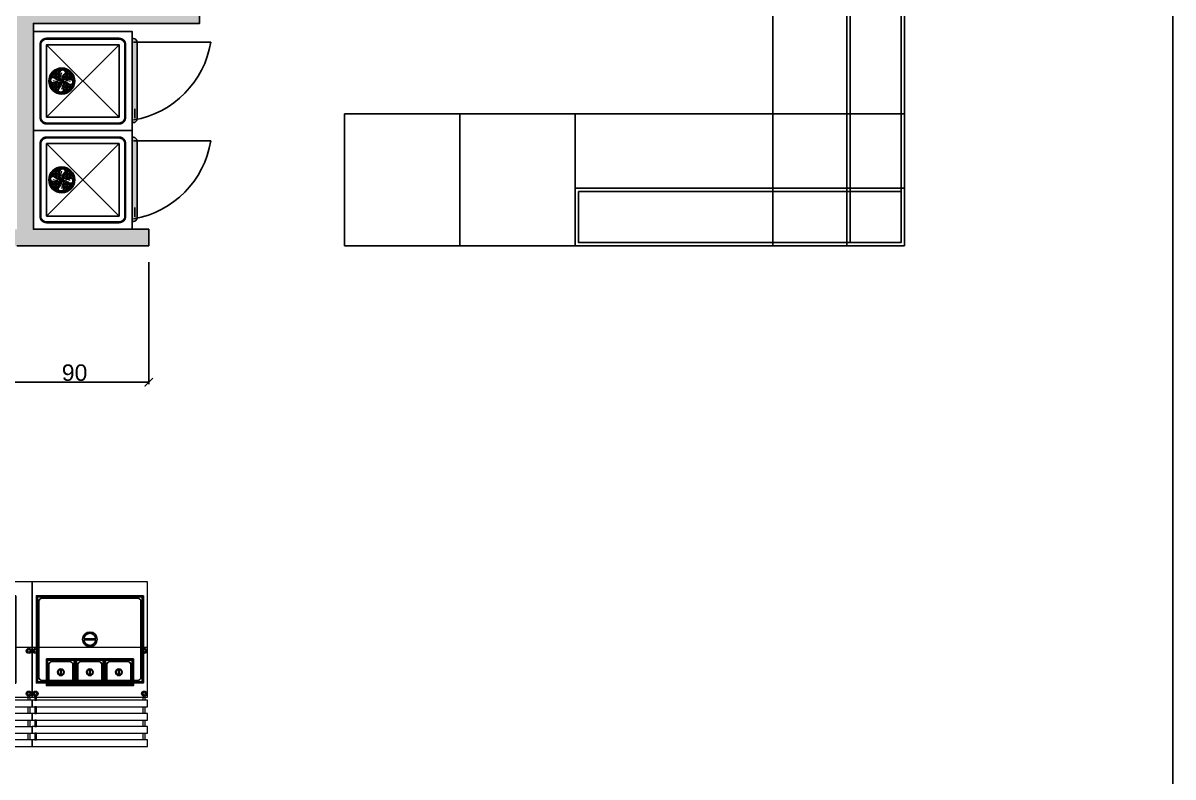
# Model space of a CAD drawing. Header units: millimetres. Extents: x -3164 to 12587, y -18082 to -16228.
# Drawn here: x 10758 to 11456, y -17206 to -16749 of the extents above; entities that cross this region are included whole.
import ezdxf

# ---------------------------------------------------------------- set-up
doc = ezdxf.new("R2010")
doc.units = ezdxf.units.MM
doc.layers.add('TEFRİŞ MUTFAK (L)', color=241, linetype='Continuous', lineweight=15)
doc.styles.get("Standard").update_dxf_attribs({"font": 'arial.ttf'})
doc.dimstyles.new('ISO-25', dxfattribs={"dimtxt": 10, "dimasz": 5, "dimexe": 1.25, "dimexo": 10, "dimtad": 1, "dimdec": 1, "dimtxsty": 'Standard', "dimblk": 'ARCHTICK', "dimcen": 2.5, "dimadec": 0, "dimazin": 0, "dimtfac": 1, "dimtdec": 1, "dimtmove": 0, "dimatfit": 3, "dimfxl": 1, "dimarcsym": 0})

# ---------------------------------------------------------------- blocks, each defined once
blk = doc.blocks.new('_ArchTick')
at = {"color": 0, "linetype": 'ByBlock', "const_width": 0.15}
blk.add_lwpolyline([(-0.5, -0.5), (0.5, 0.5)], dxfattribs=at)
blk = doc.blocks.new('*D132')
at = {"color": 0, "lineweight": -2, "transparency": 16777216}
for p, q in [((10744.33, -16893.85), (10744.33, -16967.9)), ((10834.33, -16893.85), (10834.33, -16967.9)), ((10744.33, -16966.65), (10834.33, -16966.65))]:
    blk.add_line(p, q, dxfattribs=at)
at = {"layer": 'Defpoints', "color": 0, "transparency": 16777216}
for p in [(10744.33, -16883.85), (10834.33, -16883.85), (10834.33, -16966.65)]:
    blk.add_point(p, dxfattribs=at)
at = {"color": 0, "lineweight": -2, "transparency": 16777216, "xscale": 5, "yscale": 5, "zscale": 5, "rotation": 180}
blk.add_blockref('_ArchTick', (10744.33, -16966.65), dxfattribs=at)
at = {"color": 0, "lineweight": -2, "transparency": 16777216, "xscale": 5, "yscale": 5, "zscale": 5}
blk.add_blockref('_ArchTick', (10834.33, -16966.65), dxfattribs=at)
at = {"color": 0, "transparency": 16777216, "insert": (10789.33, -16960.92), "char_height": 10, "attachment_point": 5}
blk.add_mtext('90', dxfattribs=at)
blk = doc.blocks.new('GHFH')
at = {"color": 7}
for p, q in [((1823.09, 2077.34), (1823.09, 2077.67)), ((1824.48, 2077.34), (1824.48, 2077.94)), ((1825.88, 2077.34), (1825.88, 2077.98)), ((1827.28, 2077.34), (1827.28, 2077.8)), ((1816.39, 2068.96), (1817.12, 2068.96)), ((1816.5, 2070.35), (1817.12, 2070.35)), ((1816.84, 2071.75), (1817.12, 2071.75)), ((1817.5, 2073.15), (1817.5, 2073.26)), ((1817.5, 2073.15), (1818.51, 2073.15)), ((1817.5, 2071.75), (1817.5, 2072.77)), ((1817.5, 2071.75), (1818.51, 2071.75)), ((1817.5, 2070.35), (1817.5, 2071.37)), ((1817.5, 2070.35), (1818.51, 2070.35)), ((1817.5, 2069.47), (1817.5, 2069.97)), ((1818.34, 2074.55), (1818.51, 2074.55)), ((1818.89, 2074.55), (1818.89, 2075.18)), ((1818.89, 2074.55), (1819.91, 2074.55)), ((1818.89, 2073.15), (1818.89, 2074.16)), ((1818.89, 2073.15), (1819.91, 2073.15)), ((1818.89, 2071.75), (1818.89, 2072.77)), ((1818.89, 2071.75), (1819.91, 2071.75)), ((1818.89, 2070.35), (1818.89, 2071.37)), ((1818.89, 2070.35), (1819.91, 2070.35)), ((1819.72, 2075.94), (1819.91, 2075.94)), ((1820.29, 2075.94), (1820.29, 2076.37)), ((1820.29, 2075.94), (1821.31, 2075.94)), ((1820.29, 2074.55), (1820.29, 2075.56)), ((1820.29, 2074.55), (1821.31, 2074.55)), ((1820.29, 2073.15), (1820.29, 2074.16)), ((1820.29, 2073.15), (1821.31, 2073.15)), ((1820.29, 2071.75), (1820.29, 2072.77)), ((1820.29, 2071.75), (1821.31, 2071.75)), ((1820.29, 2070.36), (1820.29, 2071.37)), ((1821.69, 2075.94), (1821.69, 2076.96)), ((1821.69, 2075.94), (1822.7, 2075.94)), ((1821.69, 2074.55), (1821.69, 2075.56)), ((1821.69, 2074.55), (1822.7, 2074.55)), ((1821.69, 2073.15), (1821.69, 2074.16)), ((1821.69, 2073.15), (1822.7, 2073.15)), ((1821.69, 2071.75), (1821.69, 2072.77)), ((1821.69, 2071.75), (1822.7, 2071.75)), ((1821.69, 2070.35), (1821.69, 2071.37)), ((1821.69, 2070.35), (1822.7, 2070.35)), ((1822.08, 2077.34), (1822.7, 2077.34)), ((1823.09, 2077.34), (1824.1, 2077.34)), ((1823.09, 2076.33), (1823.09, 2076.96)), ((1823.09, 2074.55), (1823.09, 2074.83)), ((1823.09, 2074.55), (1823.34, 2074.55)), ((1823.09, 2073.15), (1823.09, 2074.16)), ((1823.09, 2073.15), (1824.1, 2073.15)), ((1823.09, 2071.75), (1823.09, 2072.77)), ((1823.09, 2071.75), (1824.1, 2071.75)), ((1823.09, 2070.35), (1823.09, 2071.37)), ((1823.09, 2070.35), (1824.1, 2070.35)), ((1824.48, 2077.34), (1824.64, 2077.34)), ((1824.48, 2071.75), (1824.48, 2072.77)), ((1824.48, 2071.75), (1824.98, 2071.75)), ((1824.48, 2070.35), (1824.48, 2071.37)), ((1824.48, 2070.35), (1825, 2070.35)), ((1824.88, 2077.34), (1825.5, 2077.34)), ((1825.88, 2077.34), (1826.89, 2077.34)), ((1826.24, 2070.35), (1826.89, 2070.35)), ((1826.56, 2075.94), (1826.89, 2075.94)), ((1826.7, 2071.75), (1826.89, 2071.75)), ((1826.85, 2074.55), (1826.89, 2074.55)), ((1827.28, 2077.34), (1828.29, 2077.34)), ((1827.28, 2075.94), (1827.28, 2076.96)), ((1827.28, 2075.94), (1828.29, 2075.94)), ((1827.28, 2074.55), (1827.28, 2075.56)), ((1827.28, 2074.55), (1828.29, 2074.55)), ((1827.28, 2073.15), (1827.28, 2074.16)), ((1827.28, 2073.15), (1828.29, 2073.15)), ((1827.28, 2071.75), (1827.28, 2072.77)), ((1827.28, 2071.75), (1828.29, 2071.75)), ((1827.28, 2070.35), (1827.28, 2071.37)), ((1827.28, 2070.35), (1828.29, 2070.35)), ((1827.28, 2069.12), (1827.28, 2069.97)), ((1828.67, 2077.34), (1828.67, 2077.4)), ((1828.67, 2077.34), (1828.83, 2077.34)), ((1828.67, 2075.94), (1828.67, 2076.96)), ((1828.67, 2075.94), (1829.69, 2075.94)), ((1828.67, 2074.55), (1828.67, 2075.56)), ((1828.67, 2074.55), (1829.69, 2074.55)), ((1828.67, 2073.15), (1828.67, 2074.16)), ((1828.67, 2073.15), (1829.69, 2073.15)), ((1828.67, 2071.75), (1828.67, 2072.77)), ((1828.67, 2071.75), (1829.69, 2071.75)), ((1828.67, 2070.35), (1828.67, 2071.37)), ((1828.67, 2070.35), (1829.69, 2070.35)), ((1828.67, 2069.55), (1828.67, 2069.97)), ((1830.07, 2075.94), (1830.07, 2076.73)), ((1830.07, 2075.94), (1831.09, 2075.94)), ((1830.07, 2074.55), (1830.07, 2075.56)), ((1830.07, 2074.55), (1831.09, 2074.55)), ((1830.07, 2073.15), (1830.07, 2074.16)), ((1830.07, 2073.15), (1831.09, 2073.15)), ((1830.07, 2071.75), (1830.07, 2072.77)), ((1830.07, 2071.75), (1831.09, 2071.75)), ((1830.07, 2070.35), (1830.07, 2071.37)), ((1830.07, 2070.35), (1830.19, 2070.35)), ((1831.47, 2074.55), (1831.47, 2075.56)), ((1831.47, 2074.55), (1832.48, 2074.55)), ((1831.47, 2073.15), (1831.47, 2074.16)), ((1831.47, 2073.15), (1832.48, 2073.15)), ((1831.47, 2071.75), (1831.47, 2072.77)), ((1831.47, 2071.75), (1832.48, 2071.75)), ((1832.86, 2073.15), (1832.86, 2074.15)), ((1832.86, 2073.15), (1833.48, 2073.15)), ((1832.86, 2071.75), (1832.86, 2072.77)), ((1832.86, 2071.75), (1833.88, 2071.75)), ((1832.86, 2071.29), (1832.86, 2071.37)), ((1833.72, 2070.35), (1833.88, 2070.35)), ((1833.75, 2068.96), (1833.88, 2068.96)), ((1834.26, 2070.35), (1834.26, 2071.07)), ((1834.26, 2070.35), (1834.41, 2070.35)), ((1834.26, 2068.96), (1834.26, 2069.97)), ((1834.26, 2068.96), (1834.52, 2068.96)), ((1816.49, 2067.56), (1817.12, 2067.56)), ((1816.82, 2066.16), (1817.12, 2066.16)), ((1817.5, 2066.16), (1817.5, 2066.99)), ((1817.5, 2066.16), (1818.51, 2066.16)), ((1817.5, 2064.77), (1817.5, 2065.78)), ((1817.5, 2064.77), (1818.51, 2064.77)), ((1818.29, 2063.37), (1818.51, 2063.37)), ((1818.89, 2066.16), (1818.89, 2066.34)), ((1818.89, 2066.16), (1819.91, 2066.16)), ((1818.89, 2064.77), (1818.89, 2065.78)), ((1818.89, 2064.77), (1819.91, 2064.77)), ((1818.89, 2063.37), (1818.89, 2064.39)), ((1818.89, 2063.37), (1819.91, 2063.37)), ((1818.89, 2062.67), (1818.89, 2062.99)), ((1819.64, 2061.97), (1819.91, 2061.97)), ((1820.29, 2066.16), (1820.29, 2067.18)), ((1820.29, 2066.16), (1821.31, 2066.16)), ((1820.29, 2064.77), (1820.29, 2065.78)), ((1820.29, 2064.77), (1821.31, 2064.77)), ((1820.29, 2063.37), (1820.29, 2064.39)), ((1820.29, 2063.37), (1821.31, 2063.37)), ((1820.29, 2061.97), (1820.29, 2062.99)), ((1820.29, 2061.97), (1821.31, 2061.97)), ((1820.29, 2061.48), (1820.29, 2061.59)), ((1820.82, 2067.56), (1821.31, 2067.56)), ((1821.69, 2067.56), (1821.69, 2068.05)), ((1821.69, 2067.56), (1822.7, 2067.56)), ((1821.69, 2066.16), (1821.69, 2067.18)), ((1821.69, 2066.16), (1822.7, 2066.16)), ((1821.69, 2064.77), (1821.69, 2065.78)), ((1821.69, 2064.77), (1822.7, 2064.77)), ((1821.69, 2063.37), (1821.69, 2064.39)), ((1821.69, 2063.37), (1822.7, 2063.37)), ((1821.69, 2061.97), (1821.69, 2062.99)), ((1821.69, 2061.97), (1822.7, 2061.97)), ((1821.69, 2060.68), (1821.69, 2061.59)), ((1821.93, 2060.57), (1822.7, 2060.57)), ((1823.09, 2067.56), (1823.09, 2068.58)), ((1823.09, 2067.56), (1824.1, 2067.56)), ((1823.09, 2066.16), (1823.09, 2067.18)), ((1823.09, 2066.16), (1824.1, 2066.16)), ((1823.09, 2064.77), (1823.09, 2065.78)), ((1823.09, 2064.77), (1824.02, 2064.77)), ((1823.09, 2063.37), (1823.09, 2064.39)), ((1823.09, 2063.37), (1824.05, 2063.37)), ((1823.09, 2061.97), (1823.09, 2062.99)), ((1823.09, 2061.97), (1824.1, 2061.97)), ((1823.09, 2060.57), (1823.09, 2061.59)), ((1823.09, 2060.57), (1824.1, 2060.57)), ((1823.09, 2060.18), (1823.09, 2060.19)), ((1824.48, 2067.56), (1824.48, 2067.78)), ((1824.48, 2067.56), (1824.69, 2067.56)), ((1824.48, 2067.03), (1824.48, 2067.18)), ((1824.48, 2060.57), (1824.48, 2061.51)), ((1824.48, 2060.57), (1825.5, 2060.57)), ((1824.48, 2059.91), (1824.48, 2060.19)), ((1825.88, 2066.26), (1825.88, 2067.18)), ((1825.88, 2059.87), (1825.88, 2060.19)), ((1825.91, 2066.16), (1826.89, 2066.16)), ((1826.08, 2067.56), (1826.89, 2067.56)), ((1826.53, 2064.77), (1826.89, 2064.77)), ((1826.65, 2060.57), (1826.89, 2060.57)), ((1827.28, 2067.56), (1827.28, 2067.98)), ((1827.28, 2067.56), (1828.29, 2067.56)), ((1827.28, 2066.16), (1827.28, 2067.18)), ((1827.28, 2066.16), (1828.29, 2066.16)), ((1827.28, 2064.77), (1827.28, 2065.78)), ((1827.28, 2064.77), (1828.29, 2064.77)), ((1827.28, 2063.65), (1827.28, 2064.39)), ((1827.28, 2060.57), (1827.28, 2060.88)), ((1827.28, 2060.57), (1828.29, 2060.57)), ((1827.28, 2060.05), (1827.28, 2060.19)), ((1827.51, 2063.37), (1828.29, 2063.37)), ((1827.99, 2061.97), (1828.29, 2061.97)), ((1828.67, 2067.56), (1828.67, 2067.6)), ((1828.67, 2067.56), (1828.92, 2067.56)), ((1828.67, 2066.16), (1828.67, 2067.18)), ((1828.67, 2066.16), (1829.69, 2066.16)), ((1828.67, 2064.77), (1828.67, 2065.78)), ((1828.67, 2064.77), (1829.69, 2064.77)), ((1828.67, 2063.37), (1828.67, 2064.39)), ((1828.67, 2063.37), (1829.69, 2063.37)), ((1828.67, 2061.97), (1828.67, 2062.99)), ((1828.67, 2061.97), (1829.69, 2061.97)), ((1828.67, 2060.57), (1828.67, 2061.59)), ((1828.67, 2060.57), (1828.98, 2060.57)), ((1830.07, 2066.16), (1830.07, 2067.18)), ((1830.07, 2066.16), (1831.09, 2066.16)), ((1830.07, 2064.77), (1830.07, 2065.78)), ((1830.07, 2064.77), (1831.09, 2064.77)), ((1830.07, 2063.37), (1830.07, 2064.39)), ((1830.07, 2063.37), (1831.09, 2063.37)), ((1830.07, 2061.97), (1830.07, 2062.99)), ((1830.07, 2061.97), (1831.09, 2061.97)), ((1830.07, 2061.12), (1830.07, 2061.59)), ((1831.47, 2067.56), (1831.47, 2067.59)), ((1831.47, 2067.56), (1832.48, 2067.56)), ((1831.47, 2066.16), (1831.47, 2067.18)), ((1831.47, 2066.16), (1832.48, 2066.16)), ((1831.47, 2064.77), (1831.47, 2065.78)), ((1831.47, 2064.77), (1832.48, 2064.77)), ((1831.47, 2063.37), (1831.47, 2064.39)), ((1831.47, 2063.37), (1832.48, 2063.37)), ((1831.47, 2062.14), (1831.47, 2062.99)), ((1832.86, 2067.56), (1832.86, 2067.95)), ((1832.86, 2067.56), (1833.88, 2067.56)), ((1832.86, 2066.16), (1832.86, 2067.18)), ((1832.86, 2066.16), (1833.88, 2066.16)), ((1832.86, 2064.77), (1832.86, 2065.78)), ((1832.86, 2064.77), (1833.51, 2064.77)), ((1832.86, 2063.7), (1832.86, 2064.39)), ((1834.26, 2067.56), (1834.26, 2068.58)), ((1834.26, 2067.56), (1834.42, 2067.56)), ((1834.26, 2066.78), (1834.26, 2067.18))]:
    blk.add_line(p, q, dxfattribs=at)
for radius in [9.85, 9.06, 0.996, 0.431]:
    blk.add_circle((1825.46, 2068.92), radius, dxfattribs=at)
for start, end in [(184.97524, 240.61958), (94.97524, 150.61958), (4.97524, 60.61958), (274.97524, 330.61958)]:
    blk.add_arc((1825.46, 2068.92), 1.5, start, end, dxfattribs=at)
at = {"layer": 'TEFRİŞ MUTFAK (L)', "color": 7}
for centre, radius, start, end in [((1818.93, 2068.23), 1.89, 118.20844, 284.1396), ((1820.8, 2062.18), 8.2, 62.335, 109.69418), ((1821.73, 2062.58), 6.8, 82.47773, 114.279), ((1825.44, 2060.42), 8.51, 96.62866, 135.35929), ((1824.76, 2075.45), 1.89, 28.20844, 194.1396), ((1816.95, 2068.94), 8.51, 6.62866, 45.35929), ((1819.11, 2072.65), 6.8, 352.47773, 24.279), ((1818.71, 2073.58), 8.2, 332.335, 19.69418), ((1825.47, 2077.43), 8.51, 276.62866, 315.35929), ((1829.18, 2075.27), 6.8, 262.47773, 294.279), ((1831.98, 2069.62), 1.89, 298.20844, 104.1396), ((1832.2, 2064.27), 8.2, 152.335, 199.69418), ((1826.15, 2062.4), 1.89, 208.20844, 14.1396), ((1831.8, 2065.2), 6.8, 172.47773, 204.279), ((1833.96, 2068.91), 8.51, 186.62866, 225.35929), ((1830.11, 2075.67), 8.2, 242.335, 289.69418)]:
    blk.add_arc(centre, radius, start, end, dxfattribs=at)
blk = doc.blocks.new('dgdgfg')
at = {"color": 7}
for p, q in [((1922.58, 2455.64), (1922.48, 2455.27)), ((1923.74, 2456.11), (1929.41, 2456.11))]:
    blk.add_line(p, q, dxfattribs=at)
for points in [[(1916.21, 2454.6), (1916.21, 2454.6), (1916.21, 2394.6), (1916.21, 2394.6)], [(1916.21, 2454.6), (1976.21, 2454.6), (1976.21, 2394.6), (1916.21, 2394.6)], [(1924.21, 2402.6), (1924.21, 2446.6), (1968.21, 2446.6), (1968.21, 2402.6), (1924.21, 2402.6), (1968.21, 2446.6), (1968.21, 2402.6), (1924.21, 2446.6)]]:
    blk.add_lwpolyline(points, dxfattribs=at)
for points in [[(1921.06, 2454.6), (1972.16, 2454.6), (1972.06, 2455.3, 0.414214), (1969.86, 2457.5), (1923.16, 2457.5, 0.414214), (1920.96, 2455.3)], [(1924.21, 2450.6), (1968.21, 2450.6, -0.414214), (1972.21, 2446.6), (1972.21, 2402.6, -0.414214), (1968.21, 2398.6), (1924.21, 2398.6, -0.414214), (1920.21, 2402.6), (1920.21, 2446.6, -0.414214)], [(1924.21, 2450.1), (1968.21, 2450.1, -0.414214), (1971.71, 2446.6), (1971.71, 2402.6, -0.414214), (1968.21, 2399.1), (1924.21, 2399.1, -0.414214), (1920.71, 2402.6), (1920.71, 2446.6, -0.414214)]]:
    blk.add_lwpolyline(points, format="xyb", close=True, dxfattribs=at)
at = {"color": 7, "xscale": 0.8, "yscale": 0.8, "zscale": 0.8}
blk.add_blockref('GHFH', (485.85, 756.65), dxfattribs=at)
blk = doc.blocks.new('336')
h = blk.add_hatch(color=4)
h.dxf.hatch_style = 1
h.paths.add_polyline_path([(1218.61, -3325.55), (1218.71, -3326.25, 0.414214), (1220.91, -3328.45), (1267.61, -3328.45, 0.414214), (1269.81, -3326.25), (1269.71, -3325.55)])
at = {"color": 140, "rotation": 180}
blk.add_blockref('dgdgfg', (3190.77, -870.95), dxfattribs=at)
blk = doc.blocks.new('ewrewewrewrewwr')
at = {"color": 7}
blk.add_lwpolyline([(1220.91, -3326.25), (1220.91, -3373.25)], dxfattribs=at)
blk.add_arc((1211.68, -3316.61), 57.39, 279.25144, 349.9758, dxfattribs=at)
blk.add_blockref('336', (0, 0), dxfattribs=at)
blk = doc.blocks.new('DEPO TİP BUZDOLABI 60x60')
at = {"color": 7}
blk.add_blockref('ewrewewrewrewwr', (-1214.55, 3325.55), dxfattribs=at)
blk = doc.blocks.new('RTGRRY')
at = {"color": 7}
for points in [[(554.23, -1624.7), (554.23, -1689.7), (607.23, -1689.7), (607.23, -1624.7)], [(554.73, -1625.2), (554.73, -1689.2), (606.73, -1689.2), (606.73, -1625.2)], [(554.98, -1625.45), (554.98, -1688.95), (606.48, -1688.95), (606.48, -1625.45)]]:
    blk.add_lwpolyline(points, close=True, dxfattribs=at)
blk.add_lwpolyline([(555.73, -1628.2), (555.73, -1686.2, 0.414214), (557.73, -1688.2), (603.73, -1688.2, 0.414214), (605.73, -1686.2), (605.73, -1628.2, 0.414214), (603.73, -1626.2), (557.73, -1626.2, 0.414214)], format="xyb", close=True, dxfattribs=at)
for points in [[(580.36, -1653.54), (580.36, -1660.85)], [(581.1, -1660.85), (581.1, -1653.54)]]:
    blk.add_lwpolyline(points, dxfattribs=at)
blk.add_circle((580.73, -1657.2), 4.41, dxfattribs=at)
for start, end in [(95.73917, 264.26083), (275.73917, 84.26083)]:
    blk.add_arc((580.73, -1657.2), 3.67, start, end, dxfattribs=at)
blk = doc.blocks.new('REFERFGREGF')
at = {"color": 7}
for points in [[(847.13, -1673.5), (847.13, -1689.7), (864.73, -1689.7), (864.73, -1673.5)], [(847.63, -1674), (847.63, -1689.2), (864.23, -1689.2), (864.23, -1674)], [(847.88, -1674.25), (847.88, -1688.95), (863.98, -1688.95), (863.98, -1674.25)]]:
    blk.add_lwpolyline(points, close=True, dxfattribs=at)
for points in [[(847.13, -1689.7), (847.13, -1673.5)], [(855.76, -1679.92), (855.76, -1683.27)], [(856.1, -1683.27), (856.1, -1679.92)]]:
    blk.add_lwpolyline(points, dxfattribs=at)
blk.add_lwpolyline([(848.63, -1677), (848.63, -1686.2, 0.414214), (850.63, -1688.2), (861.23, -1688.2, 0.414214), (863.23, -1686.2), (863.23, -1677, 0.414214), (861.23, -1675), (850.63, -1675, 0.414214)], format="xyb", close=True, dxfattribs=at)
blk.add_circle((855.93, -1681.6), 2.02, dxfattribs=at)
for start, end in [(95.73917, 264.26083), (275.73917, 84.26083)]:
    blk.add_arc((855.93, -1681.6), 1.69, start, end, dxfattribs=at)
blk = doc.blocks.new('JH56J56')
at = {"color": 7, "lineweight": 0}
for points in [[(3293.35, -6752.6), (3363.35, -6752.6), (3363.35, -6682.6), (3293.35, -6682.6)], [(3293.35, -6752.6), (3363.35, -6752.6), (3363.35, -6722.6), (3293.35, -6722.6)], [(3294.89, -6754.6), (3295.89, -6754.6), (3295.89, -6752.6), (3294.89, -6752.6)], [(3361.8, -6754.6), (3360.8, -6754.6), (3360.8, -6752.6), (3361.8, -6752.6)], [(3293.35, -6758.6), (3363.35, -6758.6), (3363.35, -6754.6), (3293.35, -6754.6)], [(3294.89, -6762.6), (3295.89, -6762.6), (3295.89, -6758.6), (3294.89, -6758.6)], [(3361.8, -6762.6), (3360.8, -6762.6), (3360.8, -6758.6), (3361.8, -6758.6)], [(3293.35, -6766.6), (3363.35, -6766.6), (3363.35, -6762.6), (3293.35, -6762.6)], [(3294.89, -6770.6), (3295.89, -6770.6), (3295.89, -6766.6), (3294.89, -6766.6)], [(3361.8, -6770.6), (3360.8, -6770.6), (3360.8, -6766.6), (3361.8, -6766.6)], [(3293.35, -6774.6), (3363.35, -6774.6), (3363.35, -6770.6), (3293.35, -6770.6)], [(3293.35, -6782.6), (3363.35, -6782.6), (3363.35, -6778.6), (3293.35, -6778.6)], [(3294.89, -6778.6), (3295.89, -6778.6), (3295.89, -6774.6), (3294.89, -6774.6)], [(3361.8, -6778.6), (3360.8, -6778.6), (3360.8, -6774.6), (3361.8, -6774.6)]]:
    blk.add_lwpolyline(points, close=True, dxfattribs=at)
for centre, radius in [((3295.35, -6724.6), 1.6), ((3295.35, -6724.6), 1.37), ((3295.35, -6724.6), 1.3), ((3295.35, -6724.6), 0.808), ((3361.35, -6724.6), 1.6), ((3361.35, -6724.6), 1.37), ((3361.35, -6724.6), 1.3), ((3361.35, -6724.6), 0.808), ((3295.35, -6750.6), 1.6), ((3295.35, -6750.6), 1.37), ((3295.35, -6750.6), 1.3), ((3295.35, -6750.6), 0.808), ((3361.35, -6750.6), 1.6), ((3361.35, -6750.6), 1.37), ((3361.35, -6750.6), 1.3), ((3361.35, -6750.6), 0.808)]:
    blk.add_circle(centre, radius, dxfattribs=at)
at = {"color": 7, "rotation": 270}
blk.add_blockref('RTGRRY', (4985.55, -6136.87), dxfattribs=at)
at = {"color": 7}
for p in [(2454.82, -5056.01), (2472.42, -5056.01), (2490.02, -5056.01)]:
    blk.add_blockref('REFERFGREGF', p, dxfattribs=at)
blk = doc.blocks.new('TRRY')
at = {"color": 7}
for points in [[(656.61, -1636.7), (624.11, -1636.7), (624.11, -1689.7), (656.61, -1689.7)], [(656.11, -1637.2), (624.61, -1637.2), (624.61, -1689.2), (656.11, -1689.2)], [(655.86, -1637.45), (624.86, -1637.45), (624.86, -1688.95), (655.86, -1688.95)]]:
    blk.add_lwpolyline(points, close=True, dxfattribs=at)
blk.add_lwpolyline([(653.11, -1638.2), (627.61, -1638.2, 0.414214), (625.61, -1640.2), (625.61, -1686.2, 0.414214), (627.61, -1688.2), (653.11, -1688.2, 0.414214), (655.11, -1686.2), (655.11, -1640.2, 0.414214)], format="xyb", close=True, dxfattribs=at)
for points in [[(640.11, -1660.71), (640.11, -1665.68)], [(640.61, -1665.68), (640.61, -1660.71)]]:
    blk.add_lwpolyline(points, dxfattribs=at)
blk.add_circle((640.36, -1663.2), 3, dxfattribs=at)
for start, end in [(95.73917, 264.26083), (275.73917, 84.26083)]:
    blk.add_arc((640.36, -1663.2), 2.5, start, end, dxfattribs=at)
blk = doc.blocks.new('ghggfhh')
at = {"color": 7}
blk.add_lwpolyline([(1188.71, 1333.35), (1193.71, 1333.35), (1193.71, 1333.87), (1188.71, 1333.87)], close=True, dxfattribs=at)
blk.add_lwpolyline([(1188.71, 1333), (1189.21, 1332.53), (1189.21, 1332.51, 0.414214), (1190.21, 1331.51), (1192.21, 1331.51, 0.414214), (1193.21, 1332.51), (1193.21, 1332.53), (1193.71, 1333)], format="xyb", dxfattribs=at)
for points in [[(1188.71, 1333), (1190.71, 1333)], [(1189.35, 1332.74), (1193.07, 1332.74)], [(1189.46, 1332.51), (1192.96, 1332.51)], [(1189.5, 1332.27), (1192.92, 1332.27)], [(1189.62, 1332.04), (1192.79, 1332.04)], [(1189.97, 1331.8), (1192.45, 1331.8)], [(1190.71, 1333.35), (1190.71, 1333)], [(1191.71, 1333.35), (1191.71, 1333)], [(1191.71, 1333), (1193.71, 1333)]]:
    blk.add_lwpolyline(points, dxfattribs=at)
blk = doc.blocks.new('ÇŞPOŞPO')
at = {"color": 7, "lineweight": 0}
for points in [[(3235.77, -6321.24), (3395.77, -6321.24), (3395.77, -6251.24), (3235.77, -6251.24)], [(3247.23, -6251.24), (3249.19, -6251.24), (3249.19, -6250.82), (3247.23, -6250.82)], [(3235.77, -6321.24), (3395.77, -6321.24), (3395.77, -6291.24), (3235.77, -6291.24)], [(3235.77, -6327.24), (3395.77, -6327.24), (3395.77, -6323.24), (3235.77, -6323.24)], [(3237.32, -6323.24), (3238.32, -6323.24), (3238.32, -6321.24), (3237.32, -6321.24)], [(3394.23, -6323.24), (3393.23, -6323.24), (3393.23, -6321.24), (3394.23, -6321.24)], [(3235.77, -6335.24), (3395.77, -6335.24), (3395.77, -6331.24), (3235.77, -6331.24)], [(3237.32, -6331.24), (3238.32, -6331.24), (3238.32, -6327.24), (3237.32, -6327.24)], [(3394.23, -6331.24), (3393.23, -6331.24), (3393.23, -6327.24), (3394.23, -6327.24)], [(3235.77, -6343.24), (3395.77, -6343.24), (3395.77, -6339.24), (3235.77, -6339.24)], [(3237.32, -6339.24), (3238.32, -6339.24), (3238.32, -6335.24), (3237.32, -6335.24)], [(3394.23, -6339.24), (3393.23, -6339.24), (3393.23, -6335.24), (3394.23, -6335.24)], [(3235.77, -6351.24), (3395.77, -6351.24), (3395.77, -6347.24), (3235.77, -6347.24)], [(3237.32, -6347.24), (3238.32, -6347.24), (3238.32, -6343.24), (3237.32, -6343.24)], [(3394.23, -6347.24), (3393.23, -6347.24), (3393.23, -6343.24), (3394.23, -6343.24)]]:
    blk.add_lwpolyline(points, close=True, dxfattribs=at)
for centre, radius in [((3237.77, -6293.24), 1.6), ((3393.77, -6293.24), 1.6), ((3237.77, -6293.24), 1.37), ((3237.77, -6293.24), 1.3), ((3237.77, -6293.24), 0.808), ((3393.77, -6293.24), 1.37), ((3393.77, -6293.24), 1.3), ((3393.77, -6293.24), 0.808), ((3237.77, -6319.24), 1.6), ((3237.77, -6319.24), 1.37), ((3237.77, -6319.24), 1.3), ((3237.77, -6319.24), 0.808), ((3393.77, -6319.24), 1.6), ((3393.77, -6319.24), 1.37), ((3393.77, -6319.24), 1.3), ((3393.77, -6319.24), 0.808)]:
    blk.add_circle(centre, radius, dxfattribs=at)
blk.add_arc((3248.21, -6251.13), 0.871, 21.09157, 158.90843, dxfattribs=at)
at = {"color": 1}
for points in [[(3260.21, -6255.84), (3254.44, -6258.93), (3247.91, -6255.78), (3241.12, -6258.63)], [(3260.21, -6257.5), (3254.44, -6260.6), (3247.91, -6257.44), (3241.12, -6260.29)], [(3260.21, -6259.34), (3254.44, -6262.43), (3247.91, -6259.28), (3241.12, -6262.13)], [(3260.21, -6262.84), (3254.44, -6265.93), (3247.91, -6262.78), (3241.12, -6265.63)], [(3260.25, -6261.11), (3254.48, -6264.2), (3247.95, -6261.04), (3241.16, -6263.89)]]:
    blk.add_spline(points, degree=3, dxfattribs=at)
at = {"color": 7, "rotation": 180}
blk.add_blockref('ghggfhh', (4444.53, -4917.36), dxfattribs=at)
at = {"color": 7}
for p in [(2621.66, -4623.04), (2664.16, -4623.04), (2696.66, -4623.04), (2729.16, -4623.04)]:
    blk.add_blockref('TRRY', p, dxfattribs=at)

msp = doc.modelspace()

# ---------------------------------------------------------------- hatches: boundary and pattern name
h = msp.add_hatch(color=256)
h.dxf.hatch_style = 1
h.paths.add_polyline_path([(10754.33, -16873.85), (10744.33, -16873.85), (10744.33, -16883.85), (10754.33, -16883.85), (10764.33, -16883.85), (10834.33, -16883.85), (10834.33, -16873.85), (10764.33, -16873.85), (10764.33, -16748.85), (10865.26, -16748.85), (10865.26, -16699.21), (10855.26, -16699.21), (10855.26, -16738.85), (10764.33, -16738.85), (10764.33, -16547.11), (10754.33, -16547.16)])
h.paths.add_polyline_path([(10579.95, -16883.85), (10644.33, -16883.85), (10644.33, -16873.85), (10579.95, -16873.85)])
h.paths.add_polyline_path([(10502.26, -16688.21), (10516.26, -16688.21), (10516.26, -16548.17), (10502.26, -16548.23)])
h.paths.add_polyline_path([(10144.33, -16933.85), (10069.33, -16933.85), (10069.33, -16943.85), (10154.33, -16943.85), (10154.33, -16883.85), (10279.95, -16883.85), (10279.95, -16873.85), (10154.33, -16873.85), (10154.33, -16549.7), (10144.33, -16549.75)])
h.paths.add_polyline_path([(9957.33, -16976.69), (9957.33, -17051.82), (9967.33, -17051.82), (9967.33, -16969), (9974.01, -16943.85), (9979.01, -16943.85), (9979.01, -16933.85), (9966.32, -16933.85), (9957.66, -16966.43), (9753.59, -16912.18), (9751.02, -16921.85)])
h.paths.add_polyline_path([(9880.84, -17266), (9827.63, -17476.29), (9837.33, -17478.75), (9877.42, -17320.28), (9903.6, -17326.9), (9906.05, -17317.21), (9879.88, -17310.59), (9890.54, -17268.46), (9917.52, -17161.82), (9967.33, -17161.82), (9967.33, -17151.82), (9967.33, -17141.82), (9957.33, -17141.82), (9957.33, -17151.82), (9909.74, -17151.82)])
h.paths.add_polyline_path([(10075.19, -17370.32), (10036.31, -17523.98), (10037.21, -17523.98), (10037.21, -17534.98), (10033.53, -17534.98), (10027.35, -17559.39), (10037.04, -17561.85), (10087.34, -17363.08), (10061.16, -17356.46), (10058.71, -17366.15)])
h.paths.add_polyline_path([(9722.36, -17460.21), (9724.81, -17450.51), (9623.77, -17425.22), (9621.32, -17434.92)])
h.paths.add_polyline_path([(9799.97, -17479.63), (9809.67, -17482.06), (9812.12, -17472.37), (9802.42, -17469.94)])

# ---------------------------------------------------------------- linework, layer by layer
for p, q in [((10764.33, -16873.85), (10764.33, -16748.85)), ((11023.26, -16883.85), (11023.26, -16803.85)), ((10754.33, -16883.85), (10764.33, -16883.85)), ((11104.33, -16883.85), (11124.33, -16883.85))]:
    msp.add_line(p, q)
msp.add_lwpolyline([(9415.9, -17483.09), (11456.31, -17483.09), (11456.31, -16228.06), (9415.9, -16228.06)], close=True)
for points in [[(10764.33, -16873.85), (10764.33, -16748.85), (10865.26, -16748.85), (10865.26, -16699.21)], [(10764.33, -16883.85), (10834.33, -16883.85), (10834.33, -16873.85), (10764.33, -16873.85)]]:
    msp.add_lwpolyline(points)
at = {"color": 4}
for points in [[(11293.26, -16883.85), (11293.26, -16703.23), (11213.26, -16703.23), (11213.26, -16883.85)], [(11258.26, -16883.85), (11258.26, -16703.23), (11293.26, -16703.23), (11293.26, -16883.85)], [(11260.26, -16881.85), (11260.26, -16705.23), (11291.26, -16705.23), (11291.26, -16881.85)], [(11093.26, -16883.85), (11293.26, -16883.85), (11293.26, -16803.85), (11093.26, -16803.85)], [(11093.26, -16848.85), (11293.26, -16848.85), (11293.26, -16883.85), (11093.26, -16883.85)], [(11095.26, -16850.85), (11291.26, -16850.85), (11291.26, -16881.85), (11095.26, -16881.85)]]:
    msp.add_lwpolyline(points, close=True, dxfattribs=at)
at = {"color": 7}
msp.add_lwpolyline([(10953.26, -16883.85), (11093.26, -16883.85), (11093.26, -16803.85), (10953.26, -16803.85)], close=True, dxfattribs=at)

# ---------------------------------------------------------------- block references
at = {"xscale": -1, "rotation": 90}
for p in [(10824.33, -16753.85), (10824.33, -16813.85)]:
    msp.add_blockref('DEPO TİP BUZDOLABI 60x60', p, dxfattribs=at)
at = {"color": 7, "lineweight": 0}
for name, p in [('ÇŞPOŞPO', (7367.84, -10836.5)), ('JH56J56', (7470.27, -10405.13))]:
    msp.add_blockref(name, p, dxfattribs=at)

# ---------------------------------------------------------------- dimensions: what is measured, and where the dimension line sits
dim = msp.add_linear_dim(base=(10834.33, -16966.65), p1=(10744.33, -16883.85), p2=(10834.33, -16883.85), angle=180, dimstyle='ISO-25', override={"dimtmove": 1})
dim.commit()
dim.dimension.update_dxf_attribs({"geometry": '*D132', "text_midpoint": (10789.33, -16960.92)})

doc.saveas('drawing.dxf')
